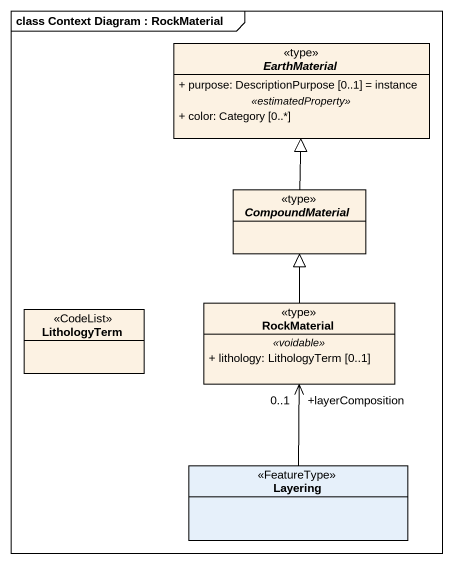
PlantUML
@startuml
mainframe class Context Diagram : RockMaterial
hide circle
hide empty members
skinparam classAttributeIconSize 0
abstract class EarthMaterial <<type>> #FCF2E3 {
  + purpose: DescriptionPurpose [0..1] = instance
  .. <<estimatedProperty>> ..
  + color: Category [0..*]
}
abstract class CompoundMaterial <<type>> #FCF2E3
class LithologyTerm <<CodeList>> #FCF2E3
class RockMaterial <<type>> #FCF2E3 {
  .. <<voidable>> ..
  + lithology: LithologyTerm [0..1]
}
class Layering <<FeatureType>>
CompoundMaterial -up-|> EarthMaterial
RockMaterial -up-|> CompoundMaterial
Layering -up-> "+layerComposition\n0..1" RockMaterial
@enduml
